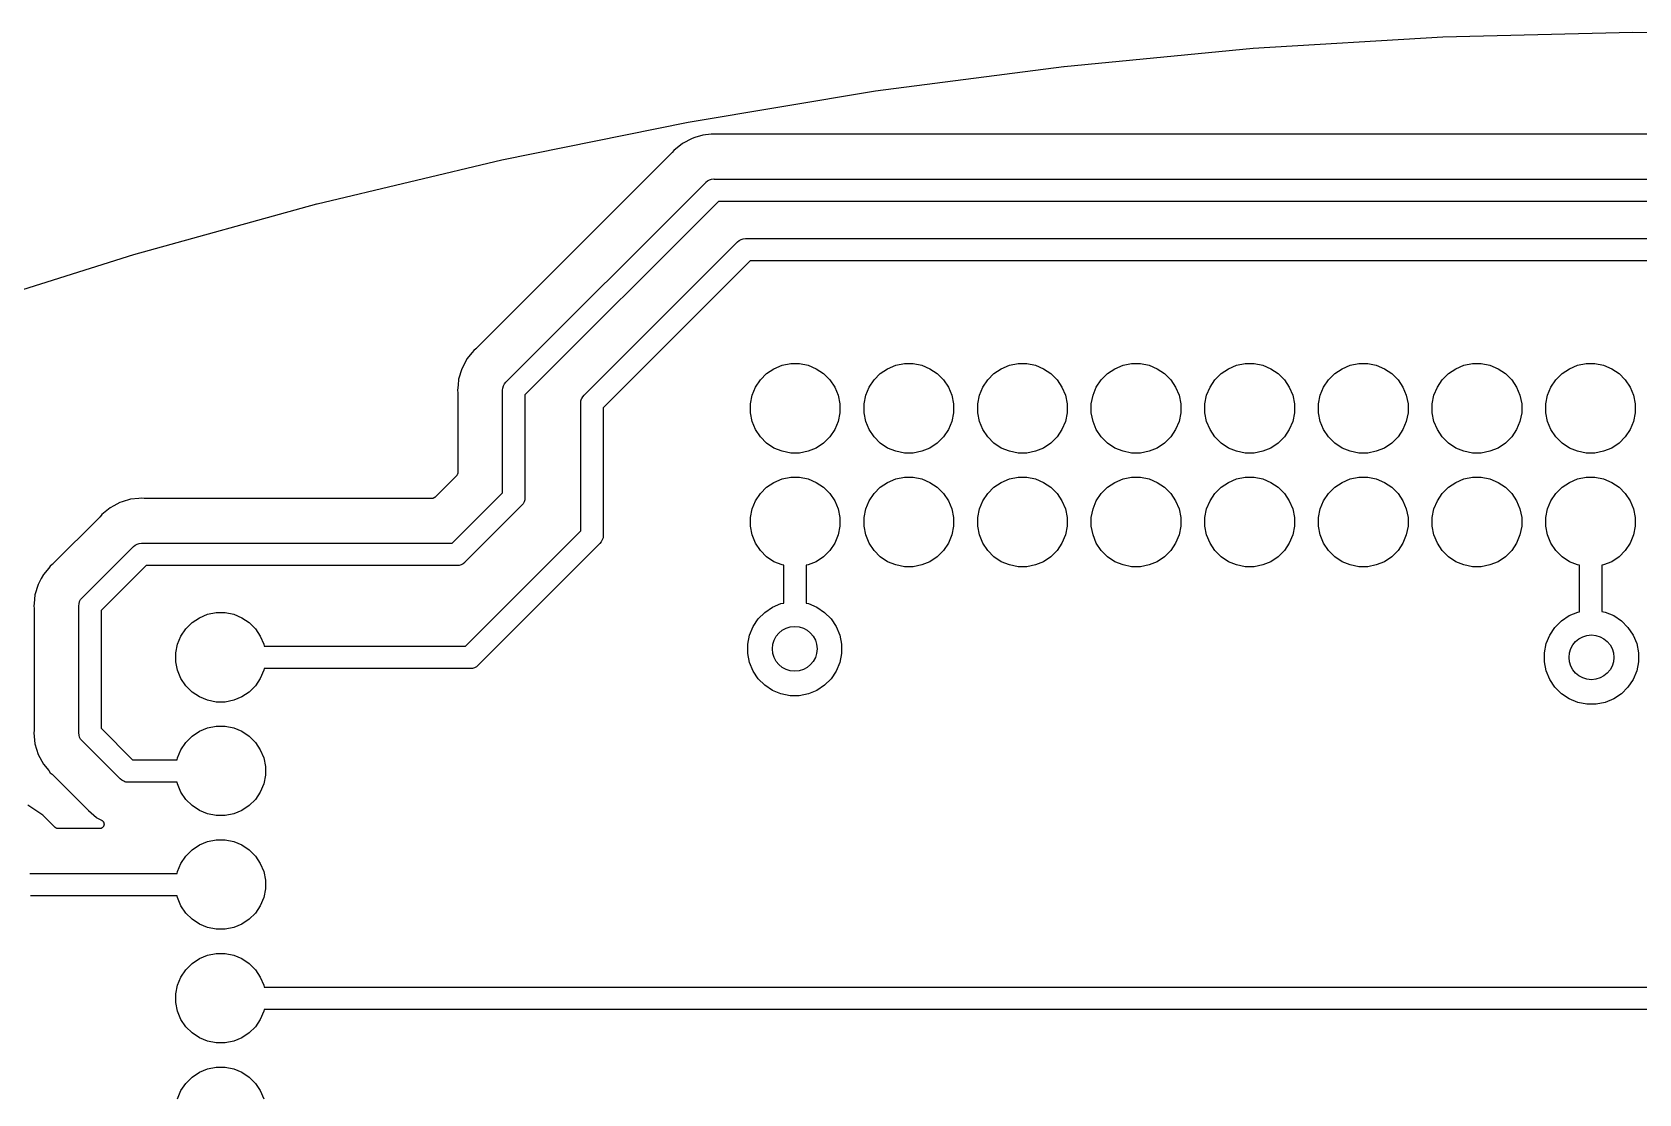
# Model space of a CAD drawing. Extents: x 3.33 to 7.29, y -2.55 to 0.23.
# Drawn here: x 4.314 to 5.728, y -0.705 to 0.229 of the extents above; entities that cross this region are included whole.
import ezdxf

# ---------------------------------------------------------------- set-up
doc = ezdxf.new("R2010")
doc.units = 0
doc.header["$MEASUREMENT"] = 0
doc.layers.add('BLACK', color=7, linetype='CONTINUOUS')

msp = doc.modelspace()

# ---------------------------------------------------------------- linework, layer by layer
at = {"layer": 'BLACK', "linetype": 'CONTINUOUS'}
for p, q in [((5.555, 0.2247), (5.7221, 0.2289)), ((5.7221, 0.2289), (5.7221, 0.2289)), ((5.7221, 0.2289), (5.7221, 0.2289)), ((5.7221, 0.2289), (5.7222, 0.2289)), ((5.7222, 0.2289), (5.8892, 0.2273)), ((5.2217, 0.1988), (5.388, 0.2147)), ((5.388, 0.2147), (5.388, 0.2147)), ((5.388, 0.2147), (5.3881, 0.2147)), ((5.3881, 0.2147), (5.5549, 0.2247)), ((5.3881, 0.2147), (5.3881, 0.2147)), ((5.5549, 0.2247), (5.5549, 0.2247)), ((5.5549, 0.2247), (5.555, 0.2247)), ((5.555, 0.2247), (5.555, 0.2247)), ((5.0559, 0.1772), (5.2215, 0.1988)), ((5.2215, 0.1988), (5.2216, 0.1988)), ((5.2216, 0.1988), (5.2216, 0.1988)), ((5.2216, 0.1988), (5.2217, 0.1988)), ((4.8909, 0.1497), (5.0557, 0.1771)), ((5.0557, 0.1771), (5.0558, 0.1771)), ((5.0558, 0.1771), (5.0559, 0.1772)), ((5.0558, 0.1771), (5.0558, 0.1771)), ((4.727, 0.1166), (4.8908, 0.1497)), ((4.8908, 0.1497), (4.8908, 0.1497)), ((4.8908, 0.1497), (4.8909, 0.1497)), ((4.8909, 0.1497), (4.8909, 0.1497)), ((4.8859, 0.1309), (4.8784, 0.1247)), ((4.886, 0.1309), (4.8859, 0.1309)), ((4.8945, 0.1354), (4.886, 0.1309)), ((4.886, 0.1309), (4.886, 0.1309)), ((4.8967, 0.1361), (4.8945, 0.1354)), ((4.9037, 0.1383), (4.8967, 0.1361)), ((4.8967, 0.1361), (4.8967, 0.1361)), ((4.9112, 0.139), (4.9037, 0.1383)), ((4.9134, 0.1392), (4.9112, 0.139)), ((4.9112, 0.139), (4.9112, 0.139)), ((4.9156, 0.139), (4.9134, 0.1392)), ((4.9158, 0.139), (4.9156, 0.139)), ((4.9159, 0.139), (4.9158, 0.139)), ((4.916, 0.139), (4.9159, 0.139)), ((6.4466, 0.139), (4.916, 0.139)), ((4.5644, 0.0777), (4.7269, 0.1165)), ((4.8767, 0.1227), (4.7044, -0.0496)), ((4.7269, 0.1165), (4.727, 0.1165)), ((4.727, 0.1165), (4.727, 0.1166)), ((4.727, 0.1165), (4.727, 0.1165)), ((4.8769, 0.1228), (4.8767, 0.1227)), ((4.877, 0.123), (4.8769, 0.1228)), ((4.8784, 0.1247), (4.877, 0.123)), ((4.877, 0.123), (4.877, 0.123)), ((4.9096, 0.0989), (4.9115, 0.0995)), ((4.9115, 0.0995), (4.9134, 0.0997)), ((4.9134, 0.0997), (4.9139, 0.0996)), ((4.9139, 0.0996), (6.4487, 0.0996)), ((4.7308, -0.0789), (4.9061, 0.0964)), ((4.9061, 0.0964), (4.9064, 0.0968)), ((4.9064, 0.0968), (4.9079, 0.098)), ((4.9079, 0.098), (4.9096, 0.0989)), ((4.4032, 0.0332), (4.5643, 0.0777)), ((4.5643, 0.0777), (4.5643, 0.0777)), ((4.5643, 0.0777), (4.5644, 0.0777)), ((4.5644, 0.0777), (4.5644, 0.0777)), ((4.9175, 0.0799), (4.7472, -0.0903)), ((6.4451, 0.0799), (4.9175, 0.0799)), ((4.7997, -0.0903), (4.934, 0.044)), ((4.934, 0.044), (4.9344, 0.0444)), ((4.9344, 0.0444), (4.9358, 0.0456)), ((4.9358, 0.0456), (4.9375, 0.0465)), ((4.9375, 0.0465), (4.9385, 0.0468)), ((4.9385, 0.0468), (4.9394, 0.0471)), ((4.9394, 0.0471), (4.9413, 0.0473)), ((4.9413, 0.0473), (4.9418, 0.0472)), ((4.9418, 0.0472), (6.418, 0.0472)), ((4.2437, -0.0169), (4.4031, 0.0331)), ((4.4031, 0.0331), (4.4032, 0.0332)), ((4.4031, 0.0331), (4.4031, 0.0331)), ((4.4032, 0.0332), (4.4032, 0.0332)), ((4.9454, 0.0276), (4.8161, -0.1017)), ((6.4144, 0.0276), (4.9454, 0.0276)), ((4.701, -0.053), (4.6963, -0.0587)), ((4.7024, -0.0513), (4.701, -0.053)), ((4.701, -0.053), (4.701, -0.053)), ((4.7042, -0.0498), (4.7024, -0.0513)), ((4.7043, -0.0497), (4.7042, -0.0498)), ((4.7044, -0.0496), (4.7043, -0.0497)), ((4.7044, -0.0496), (4.7044, -0.0496)), ((4.6917, -0.0673), (4.6889, -0.0766)), ((4.6944, -0.0623), (4.6917, -0.0673)), ((4.6963, -0.0587), (4.6944, -0.0623)), ((4.6944, -0.0623), (4.6944, -0.0623)), ((4.9599, -0.0716), (4.9664, -0.0673)), ((4.9664, -0.0673), (4.9736, -0.0643)), ((4.9736, -0.0643), (4.9812, -0.0628)), ((4.9812, -0.0628), (4.9889, -0.0628)), ((4.9889, -0.0628), (4.9965, -0.0643)), ((4.9965, -0.0643), (5.0037, -0.0673)), ((5.0037, -0.0673), (5.0101, -0.0716)), ((5.0599, -0.0716), (5.0664, -0.0673)), ((5.0664, -0.0673), (5.0736, -0.0643)), ((5.0736, -0.0643), (5.0812, -0.0628)), ((5.0812, -0.0628), (5.0889, -0.0628)), ((5.0889, -0.0628), (5.0965, -0.0643)), ((5.0965, -0.0643), (5.1037, -0.0673)), ((5.1037, -0.0673), (5.1101, -0.0716)), ((5.1599, -0.0716), (5.1664, -0.0673)), ((5.1664, -0.0673), (5.1736, -0.0643)), ((5.1736, -0.0643), (5.1812, -0.0628)), ((5.1812, -0.0628), (5.1889, -0.0628)), ((5.1889, -0.0628), (5.1965, -0.0643)), ((5.1965, -0.0643), (5.2037, -0.0673)), ((5.2037, -0.0673), (5.2101, -0.0716)), ((5.2599, -0.0716), (5.2664, -0.0673)), ((5.2664, -0.0673), (5.2736, -0.0643)), ((5.2736, -0.0643), (5.2812, -0.0628)), ((5.2812, -0.0628), (5.2889, -0.0628)), ((5.2889, -0.0628), (5.2965, -0.0643)), ((5.2965, -0.0643), (5.3037, -0.0673)), ((5.3037, -0.0673), (5.3101, -0.0716)), ((5.3599, -0.0716), (5.3664, -0.0673)), ((5.3664, -0.0673), (5.3736, -0.0643)), ((5.3736, -0.0643), (5.3812, -0.0628)), ((5.3812, -0.0628), (5.3889, -0.0628)), ((5.3889, -0.0628), (5.3965, -0.0643)), ((5.3965, -0.0643), (5.4037, -0.0673)), ((5.4037, -0.0673), (5.4101, -0.0716)), ((5.4599, -0.0716), (5.4664, -0.0673)), ((5.4664, -0.0673), (5.4736, -0.0643)), ((5.4736, -0.0643), (5.4812, -0.0628)), ((5.4812, -0.0628), (5.4889, -0.0628)), ((5.4889, -0.0628), (5.4965, -0.0643)), ((5.4965, -0.0643), (5.5037, -0.0673)), ((5.5037, -0.0673), (5.5101, -0.0716)), ((5.5599, -0.0716), (5.5664, -0.0673)), ((5.5664, -0.0673), (5.5736, -0.0643)), ((5.5736, -0.0643), (5.5812, -0.0628)), ((5.5812, -0.0628), (5.5889, -0.0628)), ((5.5889, -0.0628), (5.5965, -0.0643)), ((5.5965, -0.0643), (5.6037, -0.0673)), ((5.6037, -0.0673), (5.6101, -0.0716)), ((5.6599, -0.0716), (5.6664, -0.0673)), ((5.6664, -0.0673), (5.6736, -0.0643)), ((5.6736, -0.0643), (5.6812, -0.0628)), ((5.6812, -0.0628), (5.6889, -0.0628)), ((5.6889, -0.0628), (5.6965, -0.0643)), ((5.6965, -0.0643), (5.7037, -0.0673)), ((5.7037, -0.0673), (5.7101, -0.0716)), ((4.6884, -0.0819), (4.6879, -0.0862)), ((4.6889, -0.0766), (4.6884, -0.0819)), ((4.7275, -0.0862), (4.7277, -0.0843)), ((4.7277, -0.0843), (4.7283, -0.0824)), ((4.7283, -0.0824), (4.7286, -0.0819)), ((4.7286, -0.0819), (4.7292, -0.0807)), ((4.7292, -0.0807), (4.7304, -0.0792)), ((4.7304, -0.0792), (4.7308, -0.0789)), ((4.9472, -0.0907), (4.9501, -0.0835)), ((4.9501, -0.0835), (4.9545, -0.0771)), ((4.9545, -0.0771), (4.9599, -0.0716)), ((5.0101, -0.0716), (5.0156, -0.0771)), ((5.0156, -0.0771), (5.0199, -0.0835)), ((5.0199, -0.0835), (5.0229, -0.0907)), ((5.0472, -0.0907), (5.0502, -0.0835)), ((5.0502, -0.0835), (5.0545, -0.0771)), ((5.0545, -0.0771), (5.0599, -0.0716)), ((5.1101, -0.0716), (5.1156, -0.0771)), ((5.1156, -0.0771), (5.1199, -0.0835)), ((5.1199, -0.0835), (5.1229, -0.0907)), ((5.1472, -0.0907), (5.1502, -0.0835)), ((5.1502, -0.0835), (5.1545, -0.0771)), ((5.1545, -0.0771), (5.1599, -0.0716)), ((5.2101, -0.0716), (5.2156, -0.0771)), ((5.2156, -0.0771), (5.2199, -0.0835)), ((5.2199, -0.0835), (5.2229, -0.0907)), ((5.2472, -0.0907), (5.2501, -0.0835)), ((5.2501, -0.0835), (5.2545, -0.0771)), ((5.2545, -0.0771), (5.2599, -0.0716)), ((5.3101, -0.0716), (5.3156, -0.0771)), ((5.3156, -0.0771), (5.3199, -0.0835)), ((5.3199, -0.0835), (5.3229, -0.0907)), ((5.3472, -0.0907), (5.3502, -0.0835)), ((5.3502, -0.0835), (5.3545, -0.0771)), ((5.3545, -0.0771), (5.3599, -0.0716)), ((5.4101, -0.0716), (5.4156, -0.0771)), ((5.4156, -0.0771), (5.4199, -0.0835)), ((5.4199, -0.0835), (5.4229, -0.0907)), ((5.4472, -0.0907), (5.4501, -0.0835)), ((5.4501, -0.0835), (5.4545, -0.0771)), ((5.4545, -0.0771), (5.4599, -0.0716)), ((5.5101, -0.0716), (5.5156, -0.0771)), ((5.5156, -0.0771), (5.5199, -0.0835)), ((5.5199, -0.0835), (5.5229, -0.0907)), ((5.5472, -0.0907), (5.5502, -0.0835)), ((5.5502, -0.0835), (5.5545, -0.0771)), ((5.5545, -0.0771), (5.5599, -0.0716)), ((5.6101, -0.0716), (5.6156, -0.0771)), ((5.6156, -0.0771), (5.6199, -0.0835)), ((5.6199, -0.0835), (5.6229, -0.0907)), ((5.6472, -0.0907), (5.6502, -0.0835)), ((5.6502, -0.0835), (5.6545, -0.0771)), ((5.6545, -0.0771), (5.6599, -0.0716)), ((5.7101, -0.0716), (5.7156, -0.0771)), ((5.7156, -0.0771), (5.7199, -0.0835)), ((5.7199, -0.0835), (5.7229, -0.0907)), ((4.6879, -0.0862), (4.6882, -0.0884)), ((4.6882, -0.0884), (4.6882, -0.0885)), ((4.6882, -0.0885), (4.6882, -0.0887)), ((4.6882, -0.0887), (4.6882, -0.0888)), ((4.6882, -0.0888), (4.6882, -0.1587)), ((4.7276, -0.0867), (4.7275, -0.0862)), ((4.7276, -0.1766), (4.7276, -0.0867)), ((4.7472, -0.0903), (4.7472, -0.1802)), ((4.7964, -0.0976), (4.7966, -0.0957)), ((4.7965, -0.0981), (4.7964, -0.0976)), ((4.7965, -0.2101), (4.7965, -0.0981)), ((4.7966, -0.0957), (4.7972, -0.0939)), ((4.7972, -0.0939), (4.7973, -0.0935)), ((4.7973, -0.0935), (4.7981, -0.0921)), ((4.7981, -0.0921), (4.7993, -0.0906)), ((4.7993, -0.0906), (4.7997, -0.0903)), ((4.9457, -0.0983), (4.9472, -0.0907)), ((4.9457, -0.106), (4.9457, -0.0983)), ((5.0229, -0.0907), (5.0244, -0.0983)), ((5.0244, -0.0983), (5.0244, -0.106)), ((5.0457, -0.0983), (5.0472, -0.0907)), ((5.0457, -0.106), (5.0457, -0.0983)), ((5.1229, -0.0907), (5.1244, -0.0983)), ((5.1244, -0.0983), (5.1244, -0.106)), ((5.1457, -0.0983), (5.1472, -0.0907)), ((5.1457, -0.106), (5.1457, -0.0983)), ((5.2229, -0.0907), (5.2244, -0.0983)), ((5.2244, -0.0983), (5.2244, -0.106)), ((5.2457, -0.0983), (5.2472, -0.0907)), ((5.2457, -0.106), (5.2457, -0.0983)), ((5.3229, -0.0907), (5.3244, -0.0983)), ((5.3244, -0.0983), (5.3244, -0.106)), ((5.3457, -0.0983), (5.3472, -0.0907)), ((5.3457, -0.106), (5.3457, -0.0983)), ((5.4229, -0.0907), (5.4244, -0.0983)), ((5.4244, -0.0983), (5.4244, -0.106)), ((5.4457, -0.0983), (5.4472, -0.0907)), ((5.4457, -0.106), (5.4457, -0.0983)), ((5.5229, -0.0907), (5.5244, -0.0983)), ((5.5244, -0.0983), (5.5244, -0.106)), ((5.5457, -0.0983), (5.5472, -0.0907)), ((5.5457, -0.106), (5.5457, -0.0983)), ((5.6229, -0.0907), (5.6244, -0.0983)), ((5.6244, -0.0983), (5.6244, -0.106)), ((5.6457, -0.0983), (5.6472, -0.0907)), ((5.6457, -0.106), (5.6457, -0.0983)), ((5.7229, -0.0907), (5.7244, -0.0983)), ((5.7244, -0.0983), (5.7244, -0.106)), ((4.8161, -0.1017), (4.8161, -0.2137)), ((4.9472, -0.1136), (4.9457, -0.106)), ((5.0244, -0.106), (5.0229, -0.1136)), ((5.0472, -0.1136), (5.0457, -0.106)), ((5.1244, -0.106), (5.1229, -0.1136)), ((5.1472, -0.1136), (5.1457, -0.106)), ((5.2244, -0.106), (5.2229, -0.1136)), ((5.2472, -0.1136), (5.2457, -0.106)), ((5.3244, -0.106), (5.3229, -0.1136)), ((5.3472, -0.1136), (5.3457, -0.106)), ((5.4244, -0.106), (5.4229, -0.1136)), ((5.4472, -0.1136), (5.4457, -0.106)), ((5.5244, -0.106), (5.5229, -0.1136)), ((5.5472, -0.1136), (5.5457, -0.106)), ((5.6244, -0.106), (5.6229, -0.1136)), ((5.6472, -0.1136), (5.6457, -0.106)), ((5.7244, -0.106), (5.7229, -0.1136)), ((4.9501, -0.1208), (4.9472, -0.1136)), ((4.9545, -0.1273), (4.9501, -0.1208)), ((5.0199, -0.1208), (5.0156, -0.1273)), ((5.0229, -0.1136), (5.0199, -0.1208)), ((5.0502, -0.1208), (5.0472, -0.1136)), ((5.0545, -0.1273), (5.0502, -0.1208)), ((5.1199, -0.1208), (5.1156, -0.1273)), ((5.1229, -0.1136), (5.1199, -0.1208)), ((5.1502, -0.1208), (5.1472, -0.1136)), ((5.1545, -0.1273), (5.1502, -0.1208)), ((5.2199, -0.1208), (5.2156, -0.1273)), ((5.2229, -0.1136), (5.2199, -0.1208)), ((5.2501, -0.1208), (5.2472, -0.1136)), ((5.2545, -0.1273), (5.2501, -0.1208)), ((5.3199, -0.1208), (5.3156, -0.1273)), ((5.3229, -0.1136), (5.3199, -0.1208)), ((5.3502, -0.1208), (5.3472, -0.1136)), ((5.3545, -0.1273), (5.3502, -0.1208)), ((5.4199, -0.1208), (5.4156, -0.1273)), ((5.4229, -0.1136), (5.4199, -0.1208)), ((5.4501, -0.1208), (5.4472, -0.1136)), ((5.4545, -0.1273), (5.4501, -0.1208)), ((5.5199, -0.1208), (5.5156, -0.1273)), ((5.5229, -0.1136), (5.5199, -0.1208)), ((5.5502, -0.1208), (5.5472, -0.1136)), ((5.5545, -0.1273), (5.5502, -0.1208)), ((5.6199, -0.1208), (5.6156, -0.1273)), ((5.6229, -0.1136), (5.6199, -0.1208)), ((5.6502, -0.1208), (5.6472, -0.1136)), ((5.6545, -0.1273), (5.6502, -0.1208)), ((5.7199, -0.1208), (5.7156, -0.1273)), ((5.7229, -0.1136), (5.7199, -0.1208)), ((4.9599, -0.1327), (4.9545, -0.1273)), ((4.9664, -0.1371), (4.9599, -0.1327)), ((4.9736, -0.14), (4.9664, -0.1371)), ((4.9812, -0.1415), (4.9736, -0.14)), ((4.9965, -0.14), (4.9889, -0.1415)), ((5.0037, -0.1371), (4.9965, -0.14)), ((5.0101, -0.1327), (5.0037, -0.1371)), ((5.0156, -0.1273), (5.0101, -0.1327)), ((5.0599, -0.1327), (5.0545, -0.1273)), ((5.0664, -0.1371), (5.0599, -0.1327)), ((5.0736, -0.14), (5.0664, -0.1371)), ((5.0812, -0.1415), (5.0736, -0.14)), ((5.0965, -0.14), (5.0889, -0.1415)), ((5.1037, -0.1371), (5.0965, -0.14)), ((5.1101, -0.1327), (5.1037, -0.1371)), ((5.1156, -0.1273), (5.1101, -0.1327)), ((5.1599, -0.1327), (5.1545, -0.1273)), ((5.1664, -0.1371), (5.1599, -0.1327)), ((5.1736, -0.14), (5.1664, -0.1371)), ((5.1812, -0.1415), (5.1736, -0.14)), ((5.1965, -0.14), (5.1889, -0.1415)), ((5.2037, -0.1371), (5.1965, -0.14)), ((5.2101, -0.1327), (5.2037, -0.1371)), ((5.2156, -0.1273), (5.2101, -0.1327)), ((5.2599, -0.1327), (5.2545, -0.1273)), ((5.2664, -0.1371), (5.2599, -0.1327)), ((5.2736, -0.14), (5.2664, -0.1371)), ((5.2812, -0.1415), (5.2736, -0.14)), ((5.2965, -0.14), (5.2889, -0.1415)), ((5.3037, -0.1371), (5.2965, -0.14)), ((5.3101, -0.1327), (5.3037, -0.1371)), ((5.3156, -0.1273), (5.3101, -0.1327)), ((5.3599, -0.1327), (5.3545, -0.1273)), ((5.3664, -0.1371), (5.3599, -0.1327)), ((5.3736, -0.14), (5.3664, -0.1371)), ((5.3812, -0.1415), (5.3736, -0.14)), ((5.3965, -0.14), (5.3889, -0.1415)), ((5.4037, -0.1371), (5.3965, -0.14)), ((5.4101, -0.1327), (5.4037, -0.1371)), ((5.4156, -0.1273), (5.4101, -0.1327)), ((5.4599, -0.1327), (5.4545, -0.1273)), ((5.4664, -0.1371), (5.4599, -0.1327)), ((5.4736, -0.14), (5.4664, -0.1371)), ((5.4812, -0.1415), (5.4736, -0.14)), ((5.4965, -0.14), (5.4889, -0.1415)), ((5.5037, -0.1371), (5.4965, -0.14)), ((5.5101, -0.1327), (5.5037, -0.1371)), ((5.5156, -0.1273), (5.5101, -0.1327)), ((5.5599, -0.1327), (5.5545, -0.1273)), ((5.5664, -0.1371), (5.5599, -0.1327)), ((5.5736, -0.14), (5.5664, -0.1371)), ((5.5812, -0.1415), (5.5736, -0.14)), ((5.5965, -0.14), (5.5889, -0.1415)), ((5.6037, -0.1371), (5.5965, -0.14)), ((5.6101, -0.1327), (5.6037, -0.1371)), ((5.6156, -0.1273), (5.6101, -0.1327)), ((5.6599, -0.1327), (5.6545, -0.1273)), ((5.6664, -0.1371), (5.6599, -0.1327)), ((5.6736, -0.14), (5.6664, -0.1371)), ((5.6812, -0.1415), (5.6736, -0.14)), ((5.6965, -0.14), (5.6889, -0.1415)), ((5.7037, -0.1371), (5.6965, -0.14)), ((5.7101, -0.1327), (5.7037, -0.1371)), ((5.7156, -0.1273), (5.7101, -0.1327)), ((4.9889, -0.1415), (4.9812, -0.1415)), ((5.0889, -0.1415), (5.0812, -0.1415)), ((5.1889, -0.1415), (5.1812, -0.1415)), ((5.2889, -0.1415), (5.2812, -0.1415)), ((5.3889, -0.1415), (5.3812, -0.1415)), ((5.4889, -0.1415), (5.4812, -0.1415)), ((5.5889, -0.1415), (5.5812, -0.1415)), ((5.6889, -0.1415), (5.6812, -0.1415)), ((4.687, -0.1615), (4.6682, -0.1803)), ((4.6873, -0.1612), (4.687, -0.1615)), ((4.6875, -0.1609), (4.6873, -0.1612)), ((4.6877, -0.1606), (4.6875, -0.1609)), ((4.6875, -0.1609), (4.6875, -0.1609)), ((4.6875, -0.1609), (4.6875, -0.1609)), ((4.6879, -0.1602), (4.6877, -0.1606)), ((4.688, -0.1599), (4.6879, -0.1602)), ((4.6879, -0.1602), (4.6879, -0.1602)), ((4.6879, -0.1602), (4.6879, -0.1602)), ((4.6881, -0.1595), (4.688, -0.1599)), ((4.6882, -0.1591), (4.6881, -0.1595)), ((4.6881, -0.1595), (4.6881, -0.1595)), ((4.6881, -0.1595), (4.6881, -0.1595)), ((4.6882, -0.1587), (4.6882, -0.1587)), ((4.6882, -0.1587), (4.6882, -0.1587)), ((4.6882, -0.1587), (4.6882, -0.1587)), ((4.6882, -0.1587), (4.6882, -0.1587)), ((4.6882, -0.1587), (4.6882, -0.1591)), ((4.9599, -0.1716), (4.9664, -0.1673)), ((4.9664, -0.1673), (4.9736, -0.1643)), ((4.9736, -0.1643), (4.9812, -0.1628)), ((4.9812, -0.1628), (4.9889, -0.1628)), ((4.9889, -0.1628), (4.9965, -0.1643)), ((4.9965, -0.1643), (5.0037, -0.1673)), ((5.0037, -0.1673), (5.0101, -0.1716)), ((5.0599, -0.1716), (5.0664, -0.1673)), ((5.0664, -0.1673), (5.0736, -0.1643)), ((5.0736, -0.1643), (5.0812, -0.1628)), ((5.0812, -0.1628), (5.0889, -0.1628)), ((5.0889, -0.1628), (5.0965, -0.1643)), ((5.0965, -0.1643), (5.1037, -0.1673)), ((5.1037, -0.1673), (5.1101, -0.1716)), ((5.1599, -0.1716), (5.1664, -0.1673)), ((5.1664, -0.1673), (5.1736, -0.1643)), ((5.1736, -0.1643), (5.1812, -0.1628)), ((5.1812, -0.1628), (5.1889, -0.1628)), ((5.1889, -0.1628), (5.1965, -0.1643)), ((5.1965, -0.1643), (5.2037, -0.1673)), ((5.2037, -0.1673), (5.2101, -0.1716)), ((5.2599, -0.1716), (5.2664, -0.1673)), ((5.2664, -0.1673), (5.2736, -0.1643)), ((5.2736, -0.1643), (5.2812, -0.1628)), ((5.2812, -0.1628), (5.2889, -0.1628)), ((5.2889, -0.1628), (5.2965, -0.1643)), ((5.2965, -0.1643), (5.3037, -0.1673)), ((5.3037, -0.1673), (5.3101, -0.1716)), ((5.3599, -0.1716), (5.3664, -0.1673)), ((5.3664, -0.1673), (5.3736, -0.1643)), ((5.3736, -0.1643), (5.3812, -0.1628)), ((5.3812, -0.1628), (5.3889, -0.1628)), ((5.3889, -0.1628), (5.3965, -0.1643)), ((5.3965, -0.1643), (5.4037, -0.1673)), ((5.4037, -0.1673), (5.4101, -0.1716)), ((5.4599, -0.1716), (5.4664, -0.1673)), ((5.4664, -0.1673), (5.4736, -0.1643)), ((5.4736, -0.1643), (5.4812, -0.1628)), ((5.4812, -0.1628), (5.4889, -0.1628)), ((5.4889, -0.1628), (5.4965, -0.1643)), ((5.4965, -0.1643), (5.5037, -0.1673)), ((5.5037, -0.1673), (5.5101, -0.1716)), ((5.5599, -0.1716), (5.5664, -0.1673)), ((5.5664, -0.1673), (5.5736, -0.1643)), ((5.5736, -0.1643), (5.5812, -0.1628)), ((5.5812, -0.1628), (5.5889, -0.1628)), ((5.5889, -0.1628), (5.5965, -0.1643)), ((5.5965, -0.1643), (5.6037, -0.1673)), ((5.6037, -0.1673), (5.6101, -0.1716)), ((5.6599, -0.1716), (5.6664, -0.1673)), ((5.6664, -0.1673), (5.6736, -0.1643)), ((5.6736, -0.1643), (5.6812, -0.1628)), ((5.6812, -0.1628), (5.6889, -0.1628)), ((5.6889, -0.1628), (5.6965, -0.1643)), ((5.6965, -0.1643), (5.7037, -0.1673)), ((5.7037, -0.1673), (5.7101, -0.1716)), ((4.4002, -0.1822), (4.3929, -0.1844)), ((4.4076, -0.1815), (4.4002, -0.1822)), ((4.4098, -0.1813), (4.4076, -0.1815)), ((4.4076, -0.1815), (4.4076, -0.1815)), ((4.4121, -0.1815), (4.4098, -0.1813)), ((4.4122, -0.1815), (4.4121, -0.1815)), ((4.4124, -0.1815), (4.4122, -0.1815)), ((4.6654, -0.1815), (4.4124, -0.1815)), ((4.4124, -0.1815), (4.4124, -0.1815)), ((4.6658, -0.1815), (4.6654, -0.1815)), ((4.6661, -0.1814), (4.6658, -0.1815)), ((4.6662, -0.1814), (4.6661, -0.1814)), ((4.6661, -0.1814), (4.6661, -0.1814)), ((4.6665, -0.1813), (4.6662, -0.1814)), ((4.6669, -0.1812), (4.6665, -0.1813)), ((4.6672, -0.181), (4.6669, -0.1812)), ((4.6669, -0.1812), (4.6669, -0.1812)), ((4.6669, -0.1812), (4.6669, -0.1812)), ((4.6675, -0.1809), (4.6672, -0.181)), ((4.6676, -0.1808), (4.6675, -0.1809)), ((4.6678, -0.1806), (4.6676, -0.1808)), ((4.6676, -0.1808), (4.6676, -0.1808)), ((4.6681, -0.1804), (4.6678, -0.1806)), ((4.6682, -0.1804), (4.6681, -0.1804)), ((4.6682, -0.1803), (4.6682, -0.1804)), ((4.6682, -0.1804), (4.6682, -0.1804)), ((4.6682, -0.1804), (4.6682, -0.1804)), ((4.6833, -0.2209), (4.7276, -0.1766)), ((4.7471, -0.1826), (4.7466, -0.1844)), ((4.7473, -0.1807), (4.7471, -0.1826)), ((4.7472, -0.1802), (4.7473, -0.1807)), ((4.9472, -0.1907), (4.9501, -0.1835)), ((4.9501, -0.1835), (4.9545, -0.1771)), ((4.9545, -0.1771), (4.9599, -0.1716)), ((5.0101, -0.1716), (5.0156, -0.1771)), ((5.0156, -0.1771), (5.0199, -0.1835)), ((5.0199, -0.1835), (5.0229, -0.1907)), ((5.0472, -0.1907), (5.0502, -0.1835)), ((5.0502, -0.1835), (5.0545, -0.1771)), ((5.0545, -0.1771), (5.0599, -0.1716)), ((5.1101, -0.1716), (5.1156, -0.1771)), ((5.1156, -0.1771), (5.1199, -0.1835)), ((5.1199, -0.1835), (5.1229, -0.1907)), ((5.1472, -0.1907), (5.1502, -0.1835)), ((5.1502, -0.1835), (5.1545, -0.1771)), ((5.1545, -0.1771), (5.1599, -0.1716)), ((5.2101, -0.1716), (5.2156, -0.1771)), ((5.2156, -0.1771), (5.2199, -0.1835)), ((5.2199, -0.1835), (5.2229, -0.1907)), ((5.2472, -0.1907), (5.2501, -0.1835)), ((5.2501, -0.1835), (5.2545, -0.1771)), ((5.2545, -0.1771), (5.2599, -0.1716)), ((5.3101, -0.1716), (5.3156, -0.1771)), ((5.3156, -0.1771), (5.3199, -0.1835)), ((5.3199, -0.1835), (5.3229, -0.1907)), ((5.3472, -0.1907), (5.3502, -0.1835)), ((5.3502, -0.1835), (5.3545, -0.1771)), ((5.3545, -0.1771), (5.3599, -0.1716)), ((5.4101, -0.1716), (5.4156, -0.1771)), ((5.4156, -0.1771), (5.4199, -0.1835)), ((5.4199, -0.1835), (5.4229, -0.1907)), ((5.4472, -0.1907), (5.4501, -0.1835)), ((5.4501, -0.1835), (5.4545, -0.1771)), ((5.4545, -0.1771), (5.4599, -0.1716)), ((5.5101, -0.1716), (5.5156, -0.1771)), ((5.5156, -0.1771), (5.5199, -0.1835)), ((5.5199, -0.1835), (5.5229, -0.1907)), ((5.5472, -0.1907), (5.5502, -0.1835)), ((5.5502, -0.1835), (5.5545, -0.1771)), ((5.5545, -0.1771), (5.5599, -0.1716)), ((5.6101, -0.1716), (5.6156, -0.1771)), ((5.6156, -0.1771), (5.6199, -0.1835)), ((5.6199, -0.1835), (5.6229, -0.1907)), ((5.6472, -0.1907), (5.6502, -0.1835)), ((5.6502, -0.1835), (5.6545, -0.1771)), ((5.6545, -0.1771), (5.6599, -0.1716)), ((5.7101, -0.1716), (5.7156, -0.1771)), ((5.7156, -0.1771), (5.7199, -0.1835)), ((5.7199, -0.1835), (5.7229, -0.1907)), ((4.3732, -0.1978), (4.3316, -0.2393)), ((4.3733, -0.1976), (4.3732, -0.1978)), ((4.3734, -0.1975), (4.3733, -0.1976)), ((4.3735, -0.1975), (4.3734, -0.1975)), ((4.3749, -0.1957), (4.3735, -0.1975)), ((4.3824, -0.1896), (4.3749, -0.1957)), ((4.3854, -0.188), (4.3824, -0.1896)), ((4.3909, -0.185), (4.3854, -0.188)), ((4.3929, -0.1844), (4.3909, -0.185)), ((4.3929, -0.1844), (4.3929, -0.1844)), ((4.744, -0.188), (4.6947, -0.2373)), ((4.7444, -0.1877), (4.744, -0.188)), ((4.7456, -0.1862), (4.7444, -0.1877)), ((4.7465, -0.1845), (4.7456, -0.1862)), ((4.7466, -0.1844), (4.7465, -0.1845)), ((4.9457, -0.1983), (4.9472, -0.1907)), ((5.0229, -0.1907), (5.0244, -0.1983)), ((5.0457, -0.1983), (5.0472, -0.1907)), ((5.1229, -0.1907), (5.1244, -0.1983)), ((5.1457, -0.1983), (5.1472, -0.1907)), ((5.2229, -0.1907), (5.2244, -0.1983)), ((5.2457, -0.1983), (5.2472, -0.1907)), ((5.3229, -0.1907), (5.3244, -0.1983)), ((5.3457, -0.1983), (5.3472, -0.1907)), ((5.4229, -0.1907), (5.4244, -0.1983)), ((5.4457, -0.1983), (5.4472, -0.1907)), ((5.5229, -0.1907), (5.5244, -0.1983)), ((5.5457, -0.1983), (5.5472, -0.1907)), ((5.6229, -0.1907), (5.6244, -0.1983)), ((5.6457, -0.1983), (5.6472, -0.1907)), ((5.7229, -0.1907), (5.7244, -0.1983)), ((4.6951, -0.3114), (4.7965, -0.2101)), ((4.9457, -0.206), (4.9457, -0.1983)), ((4.9472, -0.2136), (4.9457, -0.206)), ((5.0244, -0.206), (5.0229, -0.2136)), ((5.0244, -0.1983), (5.0244, -0.206)), ((5.0457, -0.206), (5.0457, -0.1983)), ((5.0472, -0.2136), (5.0457, -0.206)), ((5.1244, -0.206), (5.1229, -0.2136)), ((5.1244, -0.1983), (5.1244, -0.206)), ((5.1457, -0.206), (5.1457, -0.1983)), ((5.1472, -0.2136), (5.1457, -0.206)), ((5.2244, -0.206), (5.2229, -0.2136)), ((5.2244, -0.1983), (5.2244, -0.206)), ((5.2457, -0.206), (5.2457, -0.1983)), ((5.2472, -0.2136), (5.2457, -0.206)), ((5.3244, -0.206), (5.3229, -0.2136)), ((5.3244, -0.1983), (5.3244, -0.206)), ((5.3457, -0.206), (5.3457, -0.1983)), ((5.3472, -0.2136), (5.3457, -0.206)), ((5.4244, -0.206), (5.4229, -0.2136)), ((5.4244, -0.1983), (5.4244, -0.206)), ((5.4457, -0.206), (5.4457, -0.1983)), ((5.4472, -0.2136), (5.4457, -0.206)), ((5.5244, -0.206), (5.5229, -0.2136)), ((5.5244, -0.1983), (5.5244, -0.206)), ((5.5457, -0.206), (5.5457, -0.1983)), ((5.5472, -0.2136), (5.5457, -0.206)), ((5.6244, -0.206), (5.6229, -0.2136)), ((5.6244, -0.1983), (5.6244, -0.206)), ((5.6457, -0.206), (5.6457, -0.1983)), ((5.6472, -0.2136), (5.6457, -0.206)), ((5.7244, -0.206), (5.7229, -0.2136)), ((5.7244, -0.1983), (5.7244, -0.206)), ((4.3579, -0.2687), (4.4025, -0.2241)), ((4.4025, -0.2241), (4.4028, -0.2237)), ((4.4028, -0.2237), (4.4043, -0.2225)), ((4.4043, -0.2225), (4.4061, -0.2216)), ((4.4061, -0.2216), (4.4079, -0.221)), ((4.4079, -0.221), (4.4098, -0.2208)), ((4.4098, -0.2208), (4.4103, -0.2209)), ((4.4103, -0.2209), (4.6833, -0.2209)), ((4.8129, -0.2215), (4.7065, -0.3279)), ((4.8133, -0.2212), (4.8129, -0.2215)), ((4.8145, -0.2197), (4.8133, -0.2212)), ((4.8154, -0.218), (4.8145, -0.2197)), ((4.8158, -0.2168), (4.8154, -0.218)), ((4.816, -0.2161), (4.8158, -0.2168)), ((4.8162, -0.2142), (4.816, -0.2161)), ((4.8161, -0.2137), (4.8162, -0.2142)), ((4.9501, -0.2208), (4.9472, -0.2136)), ((4.9545, -0.2273), (4.9501, -0.2208)), ((5.0199, -0.2208), (5.0156, -0.2273)), ((5.0229, -0.2136), (5.0199, -0.2208)), ((5.0502, -0.2208), (5.0472, -0.2136)), ((5.0545, -0.2273), (5.0502, -0.2208)), ((5.1199, -0.2208), (5.1156, -0.2273)), ((5.1229, -0.2136), (5.1199, -0.2208)), ((5.1502, -0.2208), (5.1472, -0.2136)), ((5.1545, -0.2273), (5.1502, -0.2208)), ((5.2199, -0.2208), (5.2156, -0.2273)), ((5.2229, -0.2136), (5.2199, -0.2208)), ((5.2501, -0.2208), (5.2472, -0.2136)), ((5.2545, -0.2273), (5.2501, -0.2208)), ((5.3199, -0.2208), (5.3156, -0.2273)), ((5.3229, -0.2136), (5.3199, -0.2208)), ((5.3502, -0.2208), (5.3472, -0.2136)), ((5.3545, -0.2273), (5.3502, -0.2208)), ((5.4199, -0.2208), (5.4156, -0.2273)), ((5.4229, -0.2136), (5.4199, -0.2208)), ((5.4501, -0.2208), (5.4472, -0.2136)), ((5.4545, -0.2273), (5.4501, -0.2208)), ((5.5199, -0.2208), (5.5156, -0.2273)), ((5.5229, -0.2136), (5.5199, -0.2208)), ((5.5502, -0.2208), (5.5472, -0.2136)), ((5.5545, -0.2273), (5.5502, -0.2208)), ((5.6199, -0.2208), (5.6156, -0.2273)), ((5.6229, -0.2136), (5.6199, -0.2208)), ((5.6502, -0.2208), (5.6472, -0.2136)), ((5.6545, -0.2273), (5.6502, -0.2208)), ((5.7199, -0.2208), (5.7156, -0.2273)), ((5.7229, -0.2136), (5.7199, -0.2208)), ((4.3313, -0.2396), (4.3296, -0.241)), ((4.3315, -0.2395), (4.3313, -0.2396)), ((4.3316, -0.2394), (4.3315, -0.2395)), ((4.3316, -0.2393), (4.3316, -0.2394)), ((4.6912, -0.2398), (4.6893, -0.2404)), ((4.6929, -0.2389), (4.6912, -0.2398)), ((4.6944, -0.2377), (4.6929, -0.2389)), ((4.6947, -0.2373), (4.6944, -0.2377)), ((4.9599, -0.2327), (4.9545, -0.2273)), ((4.9664, -0.2371), (4.9599, -0.2327)), ((4.9736, -0.24), (4.9664, -0.2371)), ((4.9752, -0.2403), (4.9736, -0.24)), ((4.9752, -0.2735), (4.9752, -0.2403)), ((4.9965, -0.24), (4.9949, -0.2403)), ((4.9949, -0.2403), (4.9949, -0.2737)), ((5.0037, -0.2371), (4.9965, -0.24)), ((5.0101, -0.2327), (5.0037, -0.2371)), ((5.0156, -0.2273), (5.0101, -0.2327)), ((5.0599, -0.2327), (5.0545, -0.2273)), ((5.0664, -0.2371), (5.0599, -0.2327)), ((5.0736, -0.24), (5.0664, -0.2371)), ((5.0812, -0.2415), (5.0736, -0.24)), ((5.0965, -0.24), (5.0889, -0.2415)), ((5.1037, -0.2371), (5.0965, -0.24)), ((5.1101, -0.2327), (5.1037, -0.2371)), ((5.1156, -0.2273), (5.1101, -0.2327)), ((5.1599, -0.2327), (5.1545, -0.2273)), ((5.1664, -0.2371), (5.1599, -0.2327)), ((5.1736, -0.24), (5.1664, -0.2371)), ((5.1812, -0.2415), (5.1736, -0.24)), ((5.1965, -0.24), (5.1889, -0.2415)), ((5.2037, -0.2371), (5.1965, -0.24)), ((5.2101, -0.2327), (5.2037, -0.2371)), ((5.2156, -0.2273), (5.2101, -0.2327)), ((5.2599, -0.2327), (5.2545, -0.2273)), ((5.2664, -0.2371), (5.2599, -0.2327)), ((5.2736, -0.24), (5.2664, -0.2371)), ((5.2812, -0.2415), (5.2736, -0.24)), ((5.2965, -0.24), (5.2889, -0.2415)), ((5.3037, -0.2371), (5.2965, -0.24)), ((5.3101, -0.2327), (5.3037, -0.2371)), ((5.3156, -0.2273), (5.3101, -0.2327)), ((5.3599, -0.2327), (5.3545, -0.2273)), ((5.3664, -0.2371), (5.3599, -0.2327)), ((5.3736, -0.24), (5.3664, -0.2371)), ((5.3812, -0.2415), (5.3736, -0.24)), ((5.3965, -0.24), (5.3889, -0.2415)), ((5.4037, -0.2371), (5.3965, -0.24)), ((5.4101, -0.2327), (5.4037, -0.2371)), ((5.4156, -0.2273), (5.4101, -0.2327)), ((5.4599, -0.2327), (5.4545, -0.2273)), ((5.4664, -0.2371), (5.4599, -0.2327)), ((5.4736, -0.24), (5.4664, -0.2371)), ((5.4812, -0.2415), (5.4736, -0.24)), ((5.4965, -0.24), (5.4889, -0.2415)), ((5.5037, -0.2371), (5.4965, -0.24)), ((5.5101, -0.2327), (5.5037, -0.2371)), ((5.5156, -0.2273), (5.5101, -0.2327)), ((5.5599, -0.2327), (5.5545, -0.2273)), ((5.5664, -0.2371), (5.5599, -0.2327)), ((5.5736, -0.24), (5.5664, -0.2371)), ((5.5812, -0.2415), (5.5736, -0.24)), ((5.5965, -0.24), (5.5889, -0.2415)), ((5.6037, -0.2371), (5.5965, -0.24)), ((5.6101, -0.2327), (5.6037, -0.2371)), ((5.6156, -0.2273), (5.6101, -0.2327)), ((5.6599, -0.2327), (5.6545, -0.2273)), ((5.6664, -0.2371), (5.6599, -0.2327)), ((5.6736, -0.24), (5.6664, -0.2371)), ((5.6752, -0.2403), (5.6736, -0.24)), ((5.6752, -0.2812), (5.6752, -0.2403)), ((5.6965, -0.24), (5.6949, -0.2403)), ((5.6949, -0.2403), (5.6949, -0.2809)), ((5.7037, -0.2371), (5.6965, -0.24)), ((5.7101, -0.2327), (5.7037, -0.2371)), ((5.7156, -0.2273), (5.7101, -0.2327)), ((4.3216, -0.2519), (4.3189, -0.2571)), ((4.3235, -0.2485), (4.3216, -0.2519)), ((4.3216, -0.2519), (4.3216, -0.2519)), ((4.3282, -0.2427), (4.3235, -0.2485)), ((4.3296, -0.241), (4.3282, -0.2427)), ((4.3282, -0.2427), (4.3282, -0.2427)), ((4.4139, -0.2406), (4.3744, -0.2801)), ((4.6869, -0.2406), (4.4139, -0.2406)), ((4.6874, -0.2406), (4.6869, -0.2406)), ((4.6889, -0.2405), (4.6874, -0.2406)), ((4.6893, -0.2404), (4.6889, -0.2405)), ((5.0889, -0.2415), (5.0812, -0.2415)), ((5.1889, -0.2415), (5.1812, -0.2415)), ((5.2889, -0.2415), (5.2812, -0.2415)), ((5.3889, -0.2415), (5.3812, -0.2415)), ((5.4889, -0.2415), (5.4812, -0.2415)), ((5.5889, -0.2415), (5.5812, -0.2415)), ((4.3161, -0.2663), (4.3153, -0.2738)), ((4.3189, -0.2571), (4.3161, -0.2663)), ((4.3153, -0.2738), (4.3151, -0.276)), ((4.3151, -0.276), (4.3153, -0.2782)), ((4.3153, -0.2782), (4.3153, -0.2783)), ((4.3153, -0.2783), (4.3153, -0.2784)), ((4.3153, -0.2784), (4.3153, -0.2786)), ((4.3153, -0.2786), (4.3153, -0.3852)), ((4.3547, -0.276), (4.3549, -0.2741)), ((4.3547, -0.2765), (4.3547, -0.276)), ((4.3547, -0.3873), (4.3547, -0.2765)), ((4.3549, -0.2741), (4.3554, -0.2722)), ((4.3554, -0.2722), (4.3557, -0.2716)), ((4.3557, -0.2716), (4.3563, -0.2705)), ((4.3563, -0.2705), (4.3576, -0.269)), ((4.3576, -0.269), (4.3579, -0.2687)), ((4.3744, -0.2801), (4.3744, -0.3837)), ((4.468, -0.2834), (4.4756, -0.2819)), ((4.4756, -0.2819), (4.4834, -0.2819)), ((4.4834, -0.2819), (4.491, -0.2834)), ((4.9525, -0.2874), (4.9583, -0.2817)), ((4.9583, -0.2817), (4.9651, -0.2771)), ((4.9651, -0.2771), (4.9726, -0.274)), ((4.9726, -0.274), (4.9752, -0.2735)), ((4.9949, -0.2737), (4.9967, -0.274)), ((4.9967, -0.274), (5.0042, -0.2771)), ((5.0042, -0.2771), (5.011, -0.2817)), ((5.011, -0.2817), (5.0168, -0.2874)), ((5.6662, -0.2846), (5.6738, -0.2815)), ((5.6738, -0.2815), (5.6752, -0.2812)), ((5.6949, -0.2809), (5.6979, -0.2815)), ((5.6979, -0.2815), (5.7054, -0.2846)), ((4.4446, -0.3026), (4.4489, -0.2962)), ((4.4489, -0.2962), (4.4544, -0.2907)), ((4.4544, -0.2907), (4.4609, -0.2864)), ((4.4609, -0.2864), (4.468, -0.2834)), ((4.491, -0.2834), (4.4982, -0.2864)), ((4.4982, -0.2864), (4.5046, -0.2907)), ((4.5046, -0.2907), (4.5101, -0.2962)), ((4.5101, -0.2962), (4.5144, -0.3026)), ((4.9449, -0.3017), (4.948, -0.2942)), ((4.948, -0.2942), (4.9525, -0.2874)), ((5.0168, -0.2874), (5.0213, -0.2942)), ((5.0213, -0.2942), (5.0244, -0.3017)), ((5.6492, -0.3017), (5.6537, -0.2949)), ((5.6537, -0.2949), (5.6595, -0.2892)), ((5.6595, -0.2892), (5.6662, -0.2846)), ((5.7054, -0.2846), (5.7122, -0.2892)), ((5.7122, -0.2892), (5.7179, -0.2949)), ((5.7179, -0.2949), (5.7225, -0.3017)), ((4.4402, -0.3174), (4.4417, -0.3098)), ((4.4417, -0.3098), (4.4446, -0.3026)), ((4.5144, -0.3026), (4.5174, -0.3098)), ((4.5174, -0.3098), (4.5177, -0.3114)), ((4.9433, -0.3097), (4.9449, -0.3017)), ((4.9433, -0.3179), (4.9433, -0.3097)), ((5.0244, -0.3017), (5.026, -0.3097)), ((5.026, -0.3097), (5.026, -0.3179)), ((5.6445, -0.3172), (5.6461, -0.3092)), ((5.6461, -0.3092), (5.6492, -0.3017)), ((5.7225, -0.3017), (5.7256, -0.3092)), ((5.7256, -0.3092), (5.7272, -0.3172)), ((4.4402, -0.3251), (4.4402, -0.3174)), ((4.4417, -0.3327), (4.4402, -0.3251)), ((4.5177, -0.3114), (4.6951, -0.3114)), ((4.9449, -0.3258), (4.9433, -0.3179)), ((5.026, -0.3179), (5.0244, -0.3258)), ((5.6445, -0.3253), (5.6445, -0.3172)), ((5.7272, -0.3172), (5.7272, -0.3253)), ((4.4446, -0.3399), (4.4417, -0.3327)), ((4.5174, -0.3327), (4.5144, -0.3399)), ((4.5177, -0.3311), (4.5174, -0.3327)), ((4.6987, -0.3311), (4.5177, -0.3311)), ((4.6992, -0.3311), (4.6987, -0.3311)), ((4.7011, -0.331), (4.6992, -0.3311)), ((4.703, -0.3304), (4.7011, -0.331)), ((4.7011, -0.331), (4.7011, -0.331)), ((4.7047, -0.3295), (4.703, -0.3304)), ((4.7062, -0.3283), (4.7047, -0.3295)), ((4.7065, -0.3279), (4.7062, -0.3283)), ((4.948, -0.3334), (4.9449, -0.3258)), ((4.9525, -0.3401), (4.948, -0.3334)), ((5.0213, -0.3334), (5.0168, -0.3401)), ((5.0244, -0.3258), (5.0213, -0.3334)), ((5.6461, -0.3333), (5.6445, -0.3253)), ((5.6492, -0.3408), (5.6461, -0.3333)), ((5.7256, -0.3333), (5.7225, -0.3408)), ((5.7272, -0.3253), (5.7256, -0.3333)), ((4.4489, -0.3464), (4.4446, -0.3399)), ((4.4544, -0.3518), (4.4489, -0.3464)), ((4.4609, -0.3561), (4.4544, -0.3518)), ((4.5046, -0.3518), (4.4982, -0.3561)), ((4.5101, -0.3464), (4.5046, -0.3518)), ((4.5144, -0.3399), (4.5101, -0.3464)), ((4.9583, -0.3459), (4.9525, -0.3401)), ((4.9651, -0.3504), (4.9583, -0.3459)), ((4.9726, -0.3535), (4.9651, -0.3504)), ((5.0042, -0.3504), (4.9967, -0.3535)), ((5.011, -0.3459), (5.0042, -0.3504)), ((5.0168, -0.3401), (5.011, -0.3459)), ((5.6537, -0.3476), (5.6492, -0.3408)), ((5.6595, -0.3534), (5.6537, -0.3476)), ((5.6662, -0.3579), (5.6595, -0.3534)), ((5.7122, -0.3534), (5.7054, -0.3579)), ((5.7179, -0.3476), (5.7122, -0.3534)), ((5.7225, -0.3408), (5.7179, -0.3476)), ((4.468, -0.3591), (4.4609, -0.3561)), ((4.4756, -0.3606), (4.468, -0.3591)), ((4.4834, -0.3606), (4.4756, -0.3606)), ((4.491, -0.3591), (4.4834, -0.3606)), ((4.4982, -0.3561), (4.491, -0.3591)), ((4.9806, -0.3551), (4.9726, -0.3535)), ((4.9887, -0.3551), (4.9806, -0.3551)), ((4.9967, -0.3535), (4.9887, -0.3551)), ((5.6738, -0.361), (5.6662, -0.3579)), ((5.6818, -0.3626), (5.6738, -0.361)), ((5.6899, -0.3626), (5.6818, -0.3626)), ((5.6979, -0.361), (5.6899, -0.3626)), ((5.7054, -0.3579), (5.6979, -0.361)), ((4.3153, -0.3856), (4.3151, -0.3878)), ((4.3151, -0.3878), (4.3161, -0.3974)), ((4.3153, -0.3852), (4.3153, -0.3852)), ((4.3153, -0.3852), (4.3153, -0.3854)), ((4.3153, -0.3854), (4.3153, -0.3856)), ((4.3547, -0.3878), (4.3547, -0.3873)), ((4.3549, -0.3897), (4.3547, -0.3878)), ((4.3554, -0.3916), (4.3549, -0.3897)), ((4.356, -0.3926), (4.3554, -0.3916)), ((4.3563, -0.3933), (4.356, -0.3926)), ((4.3576, -0.3948), (4.3563, -0.3933)), ((4.3579, -0.3951), (4.3576, -0.3948)), ((4.3907, -0.4279), (4.3579, -0.3951)), ((4.3744, -0.3837), (4.4021, -0.4114)), ((4.4489, -0.3962), (4.4544, -0.3907)), ((4.4544, -0.3907), (4.4609, -0.3864)), ((4.4609, -0.3864), (4.468, -0.3834)), ((4.468, -0.3834), (4.4756, -0.3819)), ((4.4756, -0.3819), (4.4834, -0.3819)), ((4.4834, -0.3819), (4.491, -0.3834)), ((4.491, -0.3834), (4.4982, -0.3864)), ((4.4982, -0.3864), (4.5046, -0.3907)), ((4.5046, -0.3907), (4.5101, -0.3962)), ((4.3161, -0.3974), (4.3189, -0.4067)), ((4.3189, -0.4067), (4.3235, -0.4153)), ((4.4413, -0.4114), (4.4417, -0.4098)), ((4.4417, -0.4098), (4.4446, -0.4026)), ((4.4446, -0.4026), (4.4489, -0.3962)), ((4.5101, -0.3962), (4.5144, -0.4026)), ((4.5144, -0.4026), (4.5174, -0.4098)), ((4.5174, -0.4098), (4.5189, -0.4174)), ((4.3235, -0.4153), (4.3282, -0.421)), ((4.3282, -0.421), (4.3282, -0.421)), ((4.3282, -0.421), (4.3296, -0.4228)), ((4.3296, -0.4228), (4.3313, -0.4242)), ((4.4021, -0.4114), (4.4413, -0.4114)), ((4.5189, -0.4174), (4.5189, -0.4251)), ((4.3313, -0.4242), (4.3314, -0.4242)), ((4.3314, -0.4242), (4.3315, -0.4243)), ((4.3315, -0.4243), (4.3316, -0.4244)), ((4.3316, -0.4244), (4.3614, -0.4542)), ((4.391, -0.4283), (4.3907, -0.4279)), ((4.3925, -0.4295), (4.391, -0.4283)), ((4.3943, -0.4304), (4.3925, -0.4295)), ((4.3952, -0.4307), (4.3943, -0.4304)), ((4.3961, -0.431), (4.3952, -0.4307)), ((4.398, -0.4311), (4.3961, -0.431)), ((4.3985, -0.4311), (4.398, -0.4311)), ((4.4413, -0.4311), (4.3985, -0.4311)), ((4.4417, -0.4327), (4.4413, -0.4311)), ((4.4446, -0.4399), (4.4417, -0.4327)), ((4.5174, -0.4327), (4.5144, -0.4399)), ((4.5189, -0.4251), (4.5174, -0.4327)), ((4.3231, -0.4601), (4.3099, -0.4513)), ((4.4489, -0.4464), (4.4446, -0.4399)), ((4.4544, -0.4518), (4.4489, -0.4464)), ((4.4609, -0.4561), (4.4544, -0.4518)), ((4.5046, -0.4518), (4.4982, -0.4561)), ((4.5101, -0.4464), (4.5046, -0.4518)), ((4.5144, -0.4399), (4.5101, -0.4464)), ((4.3338, -0.4709), (4.3231, -0.4601)), ((4.3614, -0.4542), (4.3614, -0.4543)), ((4.3614, -0.4543), (4.3615, -0.4544)), ((4.3615, -0.4544), (4.3617, -0.4545)), ((4.3617, -0.4545), (4.3631, -0.4562)), ((4.3631, -0.4562), (4.3702, -0.4621)), ((4.3702, -0.4621), (4.3702, -0.4621)), ((4.3702, -0.4621), (4.3706, -0.4624)), ((4.3706, -0.4624), (4.3748, -0.4646)), ((4.3748, -0.4646), (4.3748, -0.4647)), ((4.3748, -0.4647), (4.375, -0.4648)), ((4.375, -0.4648), (4.3752, -0.4649)), ((4.3752, -0.4649), (4.3753, -0.465)), ((4.3753, -0.465), (4.3755, -0.4651)), ((4.3755, -0.4651), (4.3756, -0.4652)), ((4.3756, -0.4652), (4.3758, -0.4654)), ((4.3758, -0.4654), (4.3759, -0.4655)), ((4.3759, -0.4655), (4.376, -0.4657)), ((4.376, -0.4657), (4.3761, -0.4658)), ((4.3761, -0.4658), (4.3762, -0.466)), ((4.3762, -0.466), (4.3763, -0.4661)), ((4.3763, -0.4661), (4.3764, -0.4663)), ((4.3764, -0.4663), (4.3765, -0.4665)), ((4.3765, -0.4665), (4.3766, -0.4666)), ((4.468, -0.4591), (4.4609, -0.4561)), ((4.4756, -0.4606), (4.468, -0.4591)), ((4.4834, -0.4606), (4.4756, -0.4606)), ((4.491, -0.4591), (4.4834, -0.4606)), ((4.4982, -0.4561), (4.491, -0.4591)), ((4.3341, -0.4711), (4.3338, -0.4709)), ((4.3344, -0.4714), (4.3341, -0.4711)), ((4.3345, -0.4714), (4.3344, -0.4714)), ((4.3344, -0.4714), (4.3344, -0.4714)), ((4.3348, -0.4716), (4.3345, -0.4714)), ((4.3351, -0.4717), (4.3348, -0.4716)), ((4.3355, -0.4719), (4.3351, -0.4717)), ((4.3351, -0.4717), (4.3351, -0.4717)), ((4.3351, -0.4717), (4.3351, -0.4717)), ((4.3358, -0.472), (4.3355, -0.4719)), ((4.3359, -0.472), (4.3358, -0.472)), ((4.3358, -0.472), (4.3358, -0.472)), ((4.3362, -0.472), (4.3359, -0.472)), ((4.3366, -0.472), (4.3362, -0.472)), ((4.3729, -0.472), (4.3366, -0.472)), ((4.3366, -0.472), (4.3366, -0.472)), ((4.3366, -0.472), (4.3366, -0.472)), ((4.3366, -0.472), (4.3366, -0.472)), ((4.3366, -0.472), (4.3366, -0.472)), ((4.3731, -0.472), (4.3729, -0.472)), ((4.3733, -0.472), (4.3731, -0.472)), ((4.3735, -0.472), (4.3733, -0.472)), ((4.3737, -0.472), (4.3735, -0.472)), ((4.3739, -0.4719), (4.3737, -0.472)), ((4.3741, -0.4719), (4.3739, -0.4719)), ((4.3742, -0.4718), (4.3741, -0.4719)), ((4.3744, -0.4718), (4.3742, -0.4718)), ((4.3746, -0.4717), (4.3744, -0.4718)), ((4.3748, -0.4716), (4.3746, -0.4717)), ((4.3749, -0.4715), (4.3748, -0.4716)), ((4.3751, -0.4714), (4.3749, -0.4715)), ((4.3753, -0.4713), (4.3751, -0.4714)), ((4.3754, -0.4712), (4.3753, -0.4713)), ((4.3755, -0.471), (4.3754, -0.4712)), ((4.3757, -0.4709), (4.3755, -0.471)), ((4.3758, -0.4708), (4.3757, -0.4709)), ((4.376, -0.4706), (4.3758, -0.4708)), ((4.3761, -0.4705), (4.376, -0.4706)), ((4.3762, -0.4703), (4.3761, -0.4705)), ((4.3763, -0.4701), (4.3762, -0.4703)), ((4.3764, -0.47), (4.3763, -0.4701)), ((4.3765, -0.4698), (4.3764, -0.47)), ((4.3766, -0.4696), (4.3765, -0.4698)), ((4.3766, -0.4666), (4.3766, -0.4668)), ((4.3766, -0.4668), (4.3767, -0.467)), ((4.3767, -0.4693), (4.3766, -0.4695)), ((4.3766, -0.4695), (4.3766, -0.4696)), ((4.3767, -0.467), (4.3768, -0.4672)), ((4.3768, -0.4689), (4.3767, -0.4691)), ((4.3767, -0.4691), (4.3767, -0.4693)), ((4.3768, -0.4672), (4.3768, -0.4674)), ((4.3768, -0.4674), (4.3768, -0.4676)), ((4.3768, -0.4676), (4.3769, -0.4678)), ((4.3769, -0.4685), (4.3768, -0.4687)), ((4.3768, -0.4687), (4.3768, -0.4689)), ((4.3769, -0.4678), (4.3769, -0.4679)), ((4.3769, -0.4679), (4.3769, -0.4681)), ((4.3769, -0.4681), (4.3769, -0.4683)), ((4.3769, -0.4683), (4.3769, -0.4685)), ((4.4489, -0.4962), (4.4544, -0.4907)), ((4.4544, -0.4907), (4.4609, -0.4864)), ((4.4609, -0.4864), (4.468, -0.4834)), ((4.468, -0.4834), (4.4756, -0.4819)), ((4.4756, -0.4819), (4.4834, -0.4819)), ((4.4834, -0.4819), (4.491, -0.4834)), ((4.491, -0.4834), (4.4982, -0.4864)), ((4.4982, -0.4864), (4.5046, -0.4907)), ((4.5046, -0.4907), (4.5101, -0.4962)), ((4.4417, -0.5098), (4.4446, -0.5026)), ((4.4446, -0.5026), (4.4489, -0.4962)), ((4.5101, -0.4962), (4.5144, -0.5026)), ((4.5144, -0.5026), (4.5174, -0.5098)), ((4.3115, -0.5114), (4.4413, -0.5114)), ((4.4413, -0.5114), (4.4417, -0.5098)), ((4.5174, -0.5098), (4.5189, -0.5174)), ((4.5189, -0.5174), (4.5189, -0.5251)), ((4.4413, -0.5311), (4.3122, -0.5311)), ((4.4417, -0.5327), (4.4413, -0.5311)), ((4.4446, -0.5399), (4.4417, -0.5327)), ((4.5174, -0.5327), (4.5144, -0.5399)), ((4.5189, -0.5251), (4.5174, -0.5327)), ((4.4489, -0.5464), (4.4446, -0.5399)), ((4.4544, -0.5518), (4.4489, -0.5464)), ((4.5101, -0.5464), (4.5046, -0.5518)), ((4.5144, -0.5399), (4.5101, -0.5464)), ((4.4609, -0.5561), (4.4544, -0.5518)), ((4.468, -0.5591), (4.4609, -0.5561)), ((4.4756, -0.5606), (4.468, -0.5591)), ((4.4834, -0.5606), (4.4756, -0.5606)), ((4.491, -0.5591), (4.4834, -0.5606)), ((4.4982, -0.5561), (4.491, -0.5591)), ((4.5046, -0.5518), (4.4982, -0.5561)), ((4.4489, -0.5962), (4.4544, -0.5907)), ((4.4544, -0.5907), (4.4609, -0.5864)), ((4.4609, -0.5864), (4.468, -0.5834)), ((4.468, -0.5834), (4.4756, -0.5819)), ((4.4756, -0.5819), (4.4834, -0.5819)), ((4.4834, -0.5819), (4.491, -0.5834)), ((4.491, -0.5834), (4.4982, -0.5864)), ((4.4982, -0.5864), (4.5046, -0.5907)), ((4.5046, -0.5907), (4.5101, -0.5962)), ((4.4417, -0.6098), (4.4446, -0.6026)), ((4.4446, -0.6026), (4.4489, -0.5962)), ((4.5101, -0.5962), (4.5144, -0.6026)), ((4.5144, -0.6026), (4.5174, -0.6098)), ((4.4402, -0.6174), (4.4417, -0.6098)), ((4.4402, -0.6251), (4.4402, -0.6174)), ((4.5174, -0.6098), (4.5177, -0.6114)), ((4.5177, -0.6114), (5.8207, -0.6114)), ((4.4417, -0.6327), (4.4402, -0.6251)), ((4.4446, -0.6399), (4.4417, -0.6327)), ((4.5174, -0.6327), (4.5144, -0.6399)), ((4.5177, -0.6311), (4.5174, -0.6327)), ((5.8243, -0.6311), (4.5177, -0.6311)), ((4.4489, -0.6464), (4.4446, -0.6399)), ((4.4544, -0.6518), (4.4489, -0.6464)), ((4.5101, -0.6464), (4.5046, -0.6518)), ((4.5144, -0.6399), (4.5101, -0.6464)), ((4.4609, -0.6561), (4.4544, -0.6518)), ((4.468, -0.6591), (4.4609, -0.6561)), ((4.4756, -0.6606), (4.468, -0.6591)), ((4.4834, -0.6606), (4.4756, -0.6606)), ((4.491, -0.6591), (4.4834, -0.6606)), ((4.4982, -0.6561), (4.491, -0.6591)), ((4.5046, -0.6518), (4.4982, -0.6561)), ((4.4489, -0.6962), (4.4544, -0.6907)), ((4.4544, -0.6907), (4.4609, -0.6864)), ((4.4609, -0.6864), (4.468, -0.6834)), ((4.468, -0.6834), (4.4756, -0.6819)), ((4.4756, -0.6819), (4.4834, -0.6819)), ((4.4834, -0.6819), (4.491, -0.6834)), ((4.491, -0.6834), (4.4982, -0.6864)), ((4.4982, -0.6864), (4.5046, -0.6907)), ((4.5046, -0.6907), (4.5101, -0.6962)), ((4.4417, -0.7098), (4.4446, -0.7026)), ((4.4446, -0.7026), (4.4489, -0.6962)), ((4.5101, -0.6962), (4.5144, -0.7026)), ((4.5144, -0.7026), (4.5174, -0.7098))]:
    msp.add_line(p, q, dxfattribs=at)
at = {"layer": 'BLACK'}
for centre in [(4.9847, -0.3138), (5.6858, -0.3213)]:
    msp.add_circle(centre, 0.0197, dxfattribs=at)

doc.saveas('drawing.dxf')
